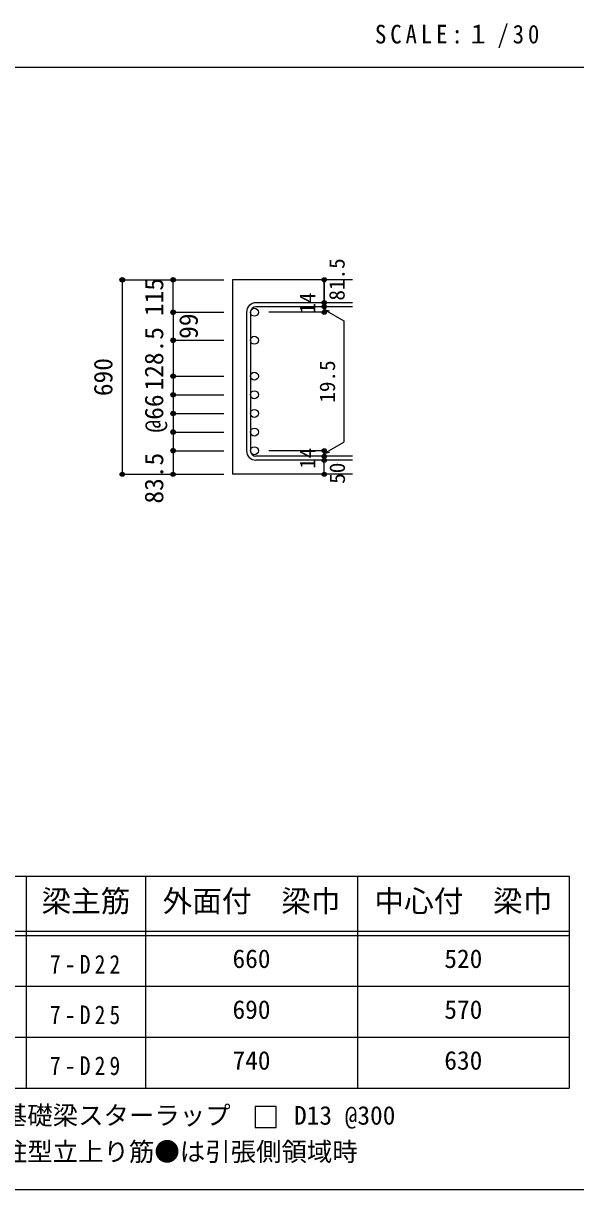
# Model space of a CAD drawing. Units: millimetres at full size, sheet at 1:30, with parts at other scales. Extents: x -5973 to 5954, y -4195 to 4201.
# Drawn here: x 1677 to 3633, y -4195 to -67 of the extents above; entities that cross this region are included whole.
import ezdxf
from ezdxf.enums import TextEntityAlignment as Align

# ---------------------------------------------------------------- set-up
doc = ezdxf.new("R2010")
doc.units = ezdxf.units.MM
doc.header["$LTSCALE"] = 30
doc.header["$PDMODE"] = 32
doc.header["$PDSIZE"] = 15
for name, color, linetype in [('0-1_躯体線', 2, 'Continuous'), ('0-5_基礎梁筋', 7, 'Continuous'), ('0-6_スタラップ筋', 7, 'Continuous'), ('0-D_寸法', 4, 'Continuous'), ('6-7_文字', 7, 'Continuous'), ('6-E_枠', 7, 'Continuous'), ('F-0_枠', 6, 'Continuous')]:
    doc.layers.add(name, color=color, linetype=linetype)
doc.styles.add('ＭＳ ゴシック', font='')
doc.styles.get('ＭＳ ゴシック').set_extended_font_data('MS Gothic')

msp = doc.modelspace()

# ---------------------------------------------------------------- linework, layer by layer
at = {"layer": '0-1_躯体線'}
for p, q in [((2842.44, -974.89), (2417.44, -974.89)), ((2417.44, -974.89), (2417.44, -1663.39)), ((2842.44, -1663.39), (2417.44, -1663.39))]:
    msp.add_line(p, q, dxfattribs=at)
at = {"layer": '0-5_基礎梁筋', "color": 3}
for centre in [(2495.44, -1089.82), (2495.44, -1188.89), (2495.44, -1315.89), (2495.44, -1381.89), (2495.44, -1447.89), (2495.44, -1513.89), (2495.44, -1579.89)]:
    msp.add_circle(centre, 14, dxfattribs=at)
at = {"layer": '0-6_スタラップ筋'}
for p, q in [((2842.44, -1056.32), (2500.94, -1056.32)), ((2842.44, -1070.32), (2500.94, -1070.32)), ((2467.44, -1089.82), (2467.44, -1579.89)), ((2481.44, -1089.82), (2481.44, -1579.89)), ((2842.44, -1599.39), (2500.94, -1599.39)), ((2842.44, -1613.39), (2500.94, -1613.39))]:
    msp.add_line(p, q, dxfattribs=at)
for centre, radius, start, end in [((2500.94, -1089.82), 33.5, 90, 180), ((2500.94, -1089.82), 19.5, 90, 180), ((2500.94, -1579.89), 33.5, 180, 270), ((2500.94, -1579.89), 19.5, 180, 270)]:
    msp.add_arc(centre, radius, start, end, dxfattribs=at)
at = {"layer": '0-D_寸法'}
for p, q in [((2027.44, -974.89), (2207.44, -974.89)), ((2027.44, -974.89), (2207.44, -974.89)), ((2027.44, -974.89), (2027.44, -1663.39)), ((2207.44, -974.89), (2387.44, -974.89)), ((2207.44, -974.89), (2387.44, -974.89)), ((2207.44, -1089.82), (2207.44, -974.89)), ((2742.44, -1070.32), (2742.44, -1056.32)), ((2742.44, -1070.32), (2742.44, -1089.82)), ((2207.44, -1089.82), (2387.44, -1089.82)), ((2207.44, -1089.82), (2207.44, -1188.89)), ((2742.44, -1089.82), (2546.35, -1089.82)), ((2742.44, -1080.07), (2761.76, -1085.25)), ((2742.44, -1080.07), (2812.5, -1120.52)), ((2812.5, -1120.52), (2812.5, -1549.2)), ((2207.44, -1188.89), (2387.44, -1188.89)), ((2207.44, -1188.89), (2387.44, -1188.89)), ((2207.44, -1188.89), (2207.44, -1315.89)), ((2207.44, -1315.89), (2387.44, -1315.89)), ((2207.44, -1315.89), (2387.44, -1315.89)), ((2207.44, -1381.89), (2387.44, -1381.89)), ((2207.44, -1447.89), (2387.44, -1447.89)), ((2207.44, -1513.89), (2387.44, -1513.89)), ((2742.44, -1589.64), (2812.5, -1549.2)), ((2207.44, -1579.89), (2387.44, -1579.89)), ((2742.44, -1579.89), (2546.35, -1579.89)), ((2742.44, -1599.39), (2742.44, -1579.89)), ((2742.44, -1589.64), (2761.76, -1584.47)), ((2742.44, -1613.39), (2742.44, -1599.39)), ((2742.44, -1663.39), (2742.44, -1613.39)), ((2027.44, -1663.39), (2207.44, -1663.39)), ((2207.44, -1663.39), (2387.44, -1663.39))]:
    msp.add_line(p, q, dxfattribs=at)
for points in [[(2742.44, -974.89), (2742.44, -1056.32), (2742.44, -974.89)], [(2207.44, -1315.89), (2207.44, -1579.89), (2207.44, -1663.39)]]:
    msp.add_lwpolyline(points, dxfattribs=at)
for centre, radius in [((2027.44, -974.89), 8), ((2027.44, -974.89), 7.2), ((2027.44, -974.89), 6.4), ((2027.44, -974.89), 5.6), ((2027.44, -974.89), 4.8), ((2027.44, -974.89), 4), ((2027.44, -974.89), 3.2), ((2027.44, -974.89), 2.4), ((2027.44, -974.89), 1.6), ((2027.44, -974.89), 0.8), ((2207.44, -974.89), 8), ((2207.44, -974.89), 7.2), ((2207.44, -974.89), 6.4), ((2207.44, -974.89), 5.6), ((2207.44, -974.89), 4.8), ((2207.44, -974.89), 4), ((2207.44, -974.89), 3.2), ((2207.44, -974.89), 2.4), ((2207.44, -974.89), 1.6), ((2207.44, -974.89), 0.8), ((2742.44, -974.89), 4), ((2742.44, -974.89), 3.6), ((2742.44, -974.89), 3.2), ((2742.44, -974.89), 2.8), ((2742.44, -974.89), 2.4), ((2742.44, -974.89), 2), ((2742.44, -974.89), 1.6), ((2742.44, -974.89), 1.2), ((2742.44, -974.89), 0.8), ((2742.44, -974.89), 0.4), ((2742.44, -1056.32), 4), ((2742.44, -1070.32), 4), ((2742.44, -1056.32), 3.6), ((2742.44, -1070.32), 3.6), ((2742.44, -1056.32), 3.2), ((2742.44, -1070.32), 3.2), ((2742.44, -1056.32), 2.8), ((2742.44, -1070.32), 2.8), ((2742.44, -1056.32), 2.4), ((2742.44, -1070.32), 2.4), ((2742.44, -1056.32), 2), ((2742.44, -1070.32), 2), ((2742.44, -1056.32), 1.6), ((2742.44, -1070.32), 1.6), ((2742.44, -1056.32), 1.2), ((2742.44, -1070.32), 1.2), ((2742.44, -1056.32), 0.8), ((2742.44, -1070.32), 0.8), ((2742.44, -1056.32), 0.4), ((2742.44, -1070.32), 0.4), ((2207.44, -1089.82), 8), ((2207.44, -1089.82), 7.2), ((2207.44, -1089.82), 6.4), ((2207.44, -1089.82), 5.6), ((2207.44, -1089.82), 4.8), ((2207.44, -1089.82), 4), ((2207.44, -1089.82), 3.2), ((2207.44, -1089.82), 2.4), ((2207.44, -1089.82), 1.6), ((2207.44, -1089.82), 0.8), ((2742.44, -1089.82), 4), ((2742.44, -1089.82), 3.6), ((2742.44, -1089.82), 3.2), ((2742.44, -1089.82), 2.8), ((2742.44, -1089.82), 2.4), ((2742.44, -1089.82), 2), ((2742.44, -1089.82), 1.6), ((2742.44, -1089.82), 1.2), ((2742.44, -1089.82), 0.8), ((2742.44, -1089.82), 0.4), ((2207.44, -1188.89), 8), ((2207.44, -1188.89), 7.2), ((2207.44, -1188.89), 6.4), ((2207.44, -1188.89), 5.6), ((2207.44, -1188.89), 4.8), ((2207.44, -1188.89), 4), ((2207.44, -1188.89), 3.2), ((2207.44, -1188.89), 2.4), ((2207.44, -1188.89), 1.6), ((2207.44, -1188.89), 0.8), ((2207.44, -1315.89), 8), ((2207.44, -1315.89), 7.2), ((2207.44, -1315.89), 6.4), ((2207.44, -1315.89), 5.6), ((2207.44, -1315.89), 4.8), ((2207.44, -1315.89), 4), ((2207.44, -1315.89), 3.2), ((2207.44, -1315.89), 2.4), ((2207.44, -1315.89), 1.6), ((2207.44, -1315.89), 0.8), ((2207.44, -1381.89), 8), ((2207.44, -1381.89), 7.2), ((2207.44, -1381.89), 6.4), ((2207.44, -1381.89), 5.6), ((2207.44, -1381.89), 4.8), ((2207.44, -1381.89), 4), ((2207.44, -1381.89), 3.2), ((2207.44, -1381.89), 2.4), ((2207.44, -1381.89), 1.6), ((2207.44, -1381.89), 0.8), ((2207.44, -1447.89), 8), ((2207.44, -1447.89), 7.2), ((2207.44, -1447.89), 6.4), ((2207.44, -1447.89), 5.6), ((2207.44, -1447.89), 4.8), ((2207.44, -1447.89), 4), ((2207.44, -1447.89), 3.2), ((2207.44, -1447.89), 2.4), ((2207.44, -1447.89), 1.6), ((2207.44, -1447.89), 0.8), ((2207.44, -1513.89), 8), ((2207.44, -1513.89), 7.2), ((2207.44, -1513.89), 6.4), ((2207.44, -1513.89), 5.6), ((2207.44, -1513.89), 4.8), ((2207.44, -1513.89), 4), ((2207.44, -1513.89), 3.2), ((2207.44, -1513.89), 2.4), ((2207.44, -1513.89), 1.6), ((2207.44, -1513.89), 0.8), ((2207.44, -1579.89), 8), ((2207.44, -1579.89), 7.2), ((2207.44, -1579.89), 6.4), ((2207.44, -1579.89), 5.6), ((2207.44, -1579.89), 4.8), ((2207.44, -1579.89), 4), ((2207.44, -1579.89), 3.2), ((2207.44, -1579.89), 2.4), ((2207.44, -1579.89), 1.6), ((2207.44, -1579.89), 0.8), ((2742.44, -1579.89), 4), ((2742.44, -1599.39), 4), ((2742.44, -1613.39), 4), ((2742.44, -1579.89), 3.6), ((2742.44, -1599.39), 3.6), ((2742.44, -1613.39), 3.6), ((2742.44, -1579.89), 3.2), ((2742.44, -1599.39), 3.2), ((2742.44, -1579.89), 2.8), ((2742.44, -1599.39), 2.8), ((2742.44, -1579.89), 2.4), ((2742.44, -1599.39), 2.4), ((2742.44, -1579.89), 2), ((2742.44, -1599.39), 2), ((2742.44, -1579.89), 1.6), ((2742.44, -1599.39), 1.6), ((2742.44, -1579.89), 1.2), ((2742.44, -1599.39), 1.2), ((2742.44, -1579.89), 0.8), ((2742.44, -1599.39), 0.8), ((2742.44, -1579.89), 0.4), ((2742.44, -1599.39), 0.4), ((2742.44, -1613.39), 3.2), ((2742.44, -1613.39), 2.8), ((2742.44, -1613.39), 2.4), ((2742.44, -1613.39), 2), ((2742.44, -1613.39), 1.6), ((2742.44, -1613.39), 1.2), ((2742.44, -1613.39), 0.8), ((2742.44, -1613.39), 0.4), ((2027.44, -1663.39), 7.2), ((2027.44, -1663.39), 6.4), ((2027.44, -1663.39), 5.6), ((2027.44, -1663.39), 4.8), ((2027.44, -1663.39), 4), ((2027.44, -1663.39), 3.2), ((2027.44, -1663.39), 2.4), ((2027.44, -1663.39), 1.6), ((2027.44, -1663.39), 0.8), ((2207.44, -1663.39), 7.2), ((2207.44, -1663.39), 6.4), ((2207.44, -1663.39), 5.6), ((2207.44, -1663.39), 4.8), ((2207.44, -1663.39), 4), ((2207.44, -1663.39), 3.2), ((2207.44, -1663.39), 2.4), ((2207.44, -1663.39), 1.6), ((2207.44, -1663.39), 0.8), ((2742.44, -1663.39), 4), ((2742.44, -1663.39), 3.6), ((2742.44, -1663.39), 3.2), ((2742.44, -1663.39), 2.8), ((2742.44, -1663.39), 2.4), ((2742.44, -1663.39), 2), ((2742.44, -1663.39), 1.6), ((2742.44, -1663.39), 1.2), ((2742.44, -1663.39), 0.8), ((2742.44, -1663.39), 0.4)]:
    msp.add_circle(centre, radius, dxfattribs=at)
at = {"layer": '0-D_寸法', "color": 7}
for p in [(2027.44, -974.89), (2027.44, -974.89), (2207.44, -974.89), (2742.44, -974.89), (2742.44, -1056.32), (2742.44, -1070.32), (2207.44, -1089.82), (2207.44, -1089.82), (2742.44, -1089.82), (2207.44, -1188.89), (2207.44, -1188.89), (2207.44, -1315.89), (2207.44, -1315.89), (2207.44, -1381.89), (2207.44, -1381.89), (2207.44, -1381.89), (2207.44, -1447.89), (2207.44, -1447.89), (2207.44, -1447.89), (2207.44, -1513.89), (2207.44, -1513.89), (2207.44, -1513.89), (2207.44, -1579.89), (2207.44, -1579.89), (2207.44, -1579.89), (2742.44, -1579.89), (2742.44, -1579.89), (2742.44, -1599.39), (2742.44, -1613.39), (2027.44, -1663.39), (2027.44, -1663.39), (2207.44, -1663.39), (2742.44, -1663.39)]:
    msp.add_point(p, dxfattribs=at)
at = {"layer": '6-7_文字'}
msp.add_lwpolyline([(2497.61, -3975.37), (2572.61, -3975.37), (2572.61, -3900.37), (2497.61, -3900.37)], close=True, dxfattribs=at)
at = {"layer": '6-E_枠', "color": 3}
for p, q in [((1447.71, -3085.43), (3610.24, -3085.43)), ((3610.24, -3085.43), (3610.24, -3835.43)), ((1447.71, -3835.43), (3610.24, -3835.43))]:
    msp.add_line(p, q, dxfattribs=at)
at = {"layer": '6-E_枠'}
for p, q in [((1687.71, -3085.43), (1687.71, -3835.43)), ((2110.24, -3085.43), (2110.24, -3835.43)), ((2860.24, -3085.43), (2860.24, -3835.43)), ((1447.71, -3280.43), (3610.24, -3280.43)), ((1447.71, -3295.43), (3610.24, -3295.43)), ((1447.71, -3475.43), (3610.24, -3475.43)), ((1447.71, -3655.43), (3610.24, -3655.43))]:
    msp.add_line(p, q, dxfattribs=at)
at = {"layer": 'F-0_枠', "color": 2}
msp.add_line((-5972.88, -222.05), (3723.6, -222.05), dxfattribs=at)
at = {"layer": 'F-0_枠'}
msp.add_line((5954.1, -4195.24), (-5972.88, -4195.24), dxfattribs=at)

# ---------------------------------------------------------------- texts
at = {"layer": '0-D_寸法', "style": 'ＭＳ ゴシック'}
for s, height, p in [('81.5', 54.99, (2831.33, -1048.49)), ('115', 65.98, (2192.44, -1103.24)), ('14', 54.99, (2727.21, -1094.99)), ('99', 65.98, (2314.7, -1183.85)), ('128.5', 65.98, (2192.44, -1366.64)), ('690', 65.98, (2012.44, -1386.64)), ('19.5', 54.99, (2797.5, -1409.86)), ('@66', 65.98, (2192.44, -1515.39)), ('83.5', 65.98, (2192.44, -1766.89)), ('14', 54.99, (2727.18, -1644.07)), ('50', 54.99, (2832.44, -1696.89))]:
    msp.add_text(s, height=height, rotation=90, dxfattribs=at).set_placement(p, align=Align.BOTTOM_LEFT)
at = {"layer": '6-7_文字', "color": 2, "style": 'ＭＳ ゴシック'}
for s, p in [('梁主筋', (1741.48, -3235.43)), ('外面付\u3000梁巾', (2170.24, -3235.43)), ('中心付\u3000梁巾', (2920.24, -3235.43))]:
    msp.add_text(s, height=76.98, dxfattribs=at).set_placement(p, align=Align.BOTTOM_LEFT)
at = {"layer": '6-7_文字', "style": 'ＭＳ ゴシック'}
for s, p in [('660', (2417.74, -3430.43)), ('520', (3167.74, -3430.43)), ('690', (2417.74, -3610.43)), ('570', (3167.74, -3610.43)), ('740', (2417.74, -3790.43)), ('630', (3167.74, -3790.43)), ('※ 基礎梁スターラップ     D13 @300', (1466.27, -3985.01)), ('※ 柱型立上り筋●は引張側領域時', (1466.27, -4113.51))]:
    msp.add_text(s, height=65.98, dxfattribs=at).set_placement(p, align=Align.BOTTOM_LEFT)
at = {"layer": '6-7_文字', "color": 2, "insert": (2922.26, -154.55), "char_height": 65.98, "attachment_point": 7, "style": 'ＭＳ ゴシック'}
msp.add_mtext('\\T1.34;\\W0.9;SCALE:１/30', dxfattribs=at)
at = {"layer": '6-7_文字', "char_height": 65.98, "attachment_point": 7, "style": 'ＭＳ ゴシック'}
for s, insert in [('\\T1.38;\\W0.85;7-D22', (1771.48, -3430.43)), ('\\T1.38;\\W0.85;7-D25', (1771.48, -3610.43)), ('\\T1.38;\\W0.85;7-D29', (1771.48, -3790.43))]:
    msp.add_mtext(s, dxfattribs=dict(at, insert=insert))

doc.saveas('drawing.dxf')
